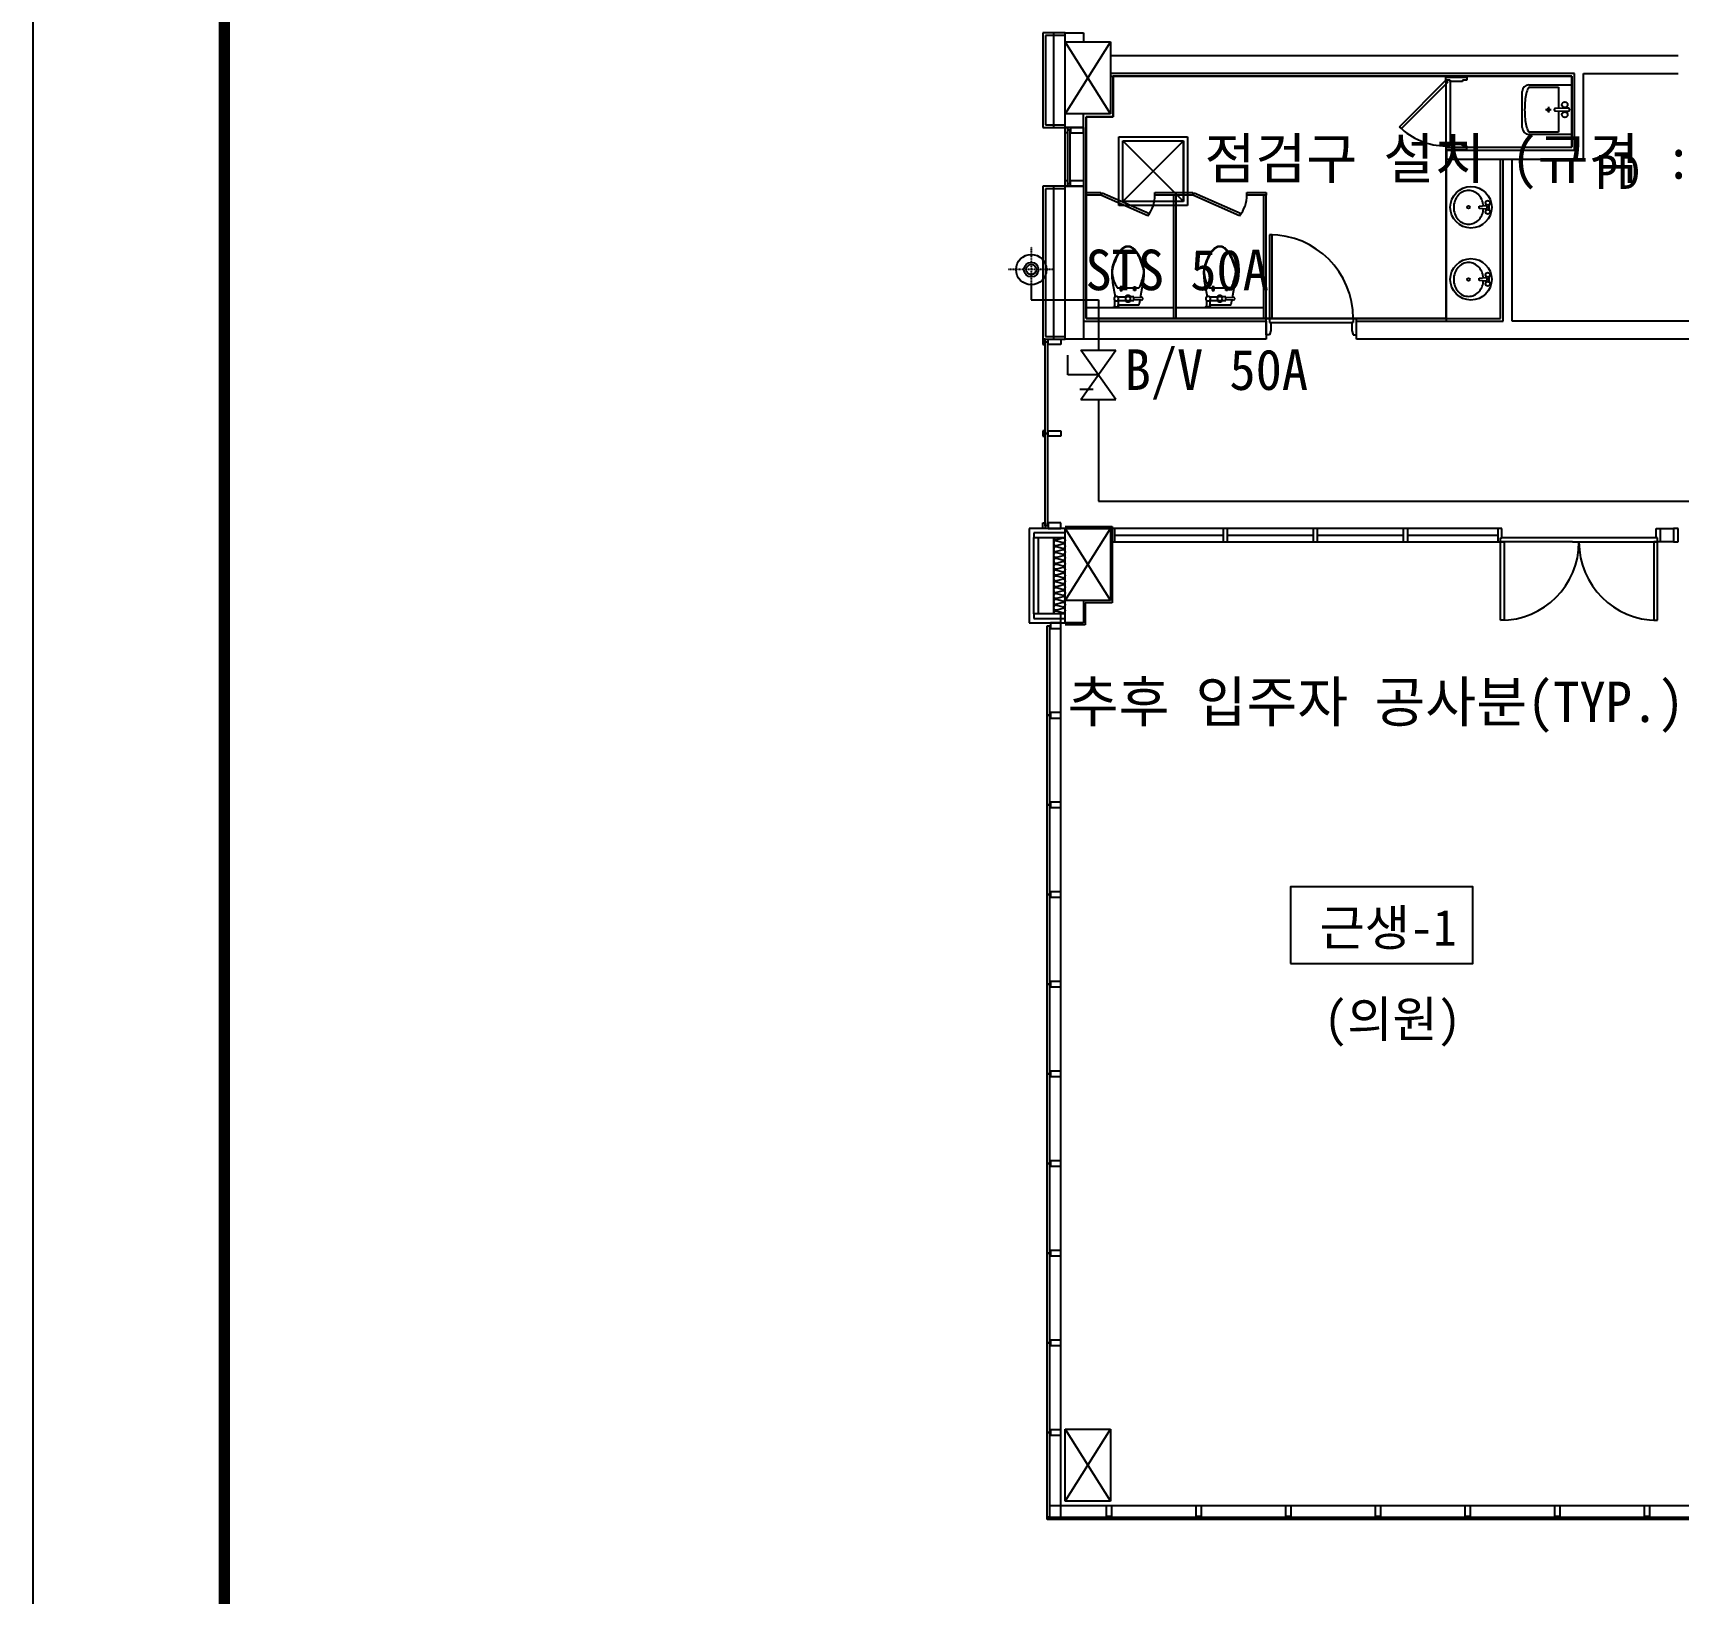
# Model space of a CAD drawing. Header units: millimetres. Extents: x 16332047 to 33387680, y -14835522 to -7015081.
# Drawn here: x 16754814 to 16842447, y -7183215 to -7100085 of the extents above; entities that cross this region are included whole.
import ezdxf
from ezdxf.enums import TextEntityAlignment as Align

# ---------------------------------------------------------------- set-up
doc = ezdxf.new("R2010")
doc.units = ezdxf.units.MM
doc.header["$LTSCALE"] = 300
doc.header["$MEASUREMENT"] = 0
doc.linetypes.add('CEN', pattern=[43.2, 40, -1.2, 0.8, -1.2])
doc.linetypes.add('CONTINOUS', pattern=[0])
for name, color, linetype in [('2', 2, 'CONTINUOUS'), ('AA-BORD-FORM', 7, 'CONTINUOUS'), ('CEN', 1, 'CEN'), ('etc', 15, 'CONTINOUS'), ('gas', 3, 'CONTINUOUS'), ('LINE', 2, 'CONTINUOUS'), ('R', 15, 'CONTINUOUS'), ('Rise', 15, 'CONTINUOUS'), ('S', 1, 'CONTINUOUS'), ('SI', 2, 'CONTINUOUS'), ('TEXT', 3, 'CONTINUOUS')]:
    doc.layers.add(name, color=color, linetype=linetype)
doc.layers.add('AA-XXXX-DEFP', color=144, linetype='CONTINUOUS', plot=False)
doc.layers.add('arch', color=255, linetype='CONTINUOUS', lineweight=25)
doc.styles.add('돋움체', font='')
doc.styles.get('돋움체').set_extended_font_data('DotumChe')

# ---------------------------------------------------------------- blocks, each defined once
blk = doc.blocks.new('a-3')
at = {"layer": 'CEN'}
for p, q in [((0, -1.81), (0, 1.81)), ((-1.81, 0), (1.81, 0))]:
    blk.add_line(p, q, dxfattribs=at).dxf.unprotected_set("ltscale", 0)
at = {"layer": 'LINE', "linetype": 'Continuous', "ltscale": 100}
blk.add_circle((0, 0), 1.2, dxfattribs=at)

msp = doc.modelspace()

# ---------------------------------------------------------------- linework, layer by layer
at = {"layer": '2', "color": 7}
for p, q in [((16809943, -7118304), (16809943, -7117254)), ((16810641, -7119614), (16812497, -7116993)), ((16812497, -7119614), (16810641, -7116993)), ((16810641, -7116993), (16812497, -7116993)), ((16810641, -7119614), (16812497, -7116993)), ((16812497, -7119614), (16810641, -7116993)), ((16810641, -7116993), (16812497, -7116993)), ((16811569, -7118304), (16809943, -7118304)), ((16811569, -7118304), (16809943, -7118304)), ((16810641, -7119614), (16812497, -7119614)), ((16810641, -7119614), (16812497, -7119614))]:
    msp.add_line(p, q, dxfattribs=at)
at = {"layer": 'AA-BORD-FORM', "const_width": 500, "elevation": 0}
msp.add_lwpolyline([(16765064, -7025331), (17164564, -7025331), (17164564, -7301831), (16765064, -7301831)], close=True, dxfattribs=at)
at = {"layer": 'AA-XXXX-DEFP'}
msp.add_line((16754814, -7015081, 0), (16754814, -7312081, 0), dxfattribs=at)
at = {"layer": 'AA-XXXX-DEFP', "elevation": 0}
for points in [[(16764764, -7025031), (17164864, -7025031), (17164864, -7302131), (16764764, -7302131)], [(16765064, -7025331), (17164564, -7025331), (17164564, -7301831), (16765064, -7301831)]]:
    msp.add_lwpolyline(points, close=True, dxfattribs=at)
at = {"layer": 'arch', "color": 7}
for p, q in [((16809807, -7100085), (16808607, -7100085)), ((16808607, -7100085), (16808607, -7105125)), ((16809807, -7100229), (16808751, -7100229)), ((16808751, -7100229), (16808751, -7104981)), ((16809183, -7100085), (16809181, -7105125)), ((16809807, -7100566), (16809807, -7100085)), ((16809807, -7100085), (16810767, -7100085)), ((16812207, -7104406), (16809807, -7100566)), ((16812207, -7100566), (16809807, -7104406)), ((16809807, -7100566), (16812207, -7100566)), ((16809807, -7104406), (16809807, -7100566)), ((16810767, -7100085), (16810767, -7100566)), ((16812207, -7100566), (16812207, -7104406)), ((16812207, -7101285), (16842447, -7101285)), ((16836927, -7102245), (16812207, -7102245)), ((16812207, -7102389), (16836783, -7102389)), ((16836783, -7102389), (16812351, -7102389)), ((16812351, -7102389), (16812351, -7104549)), ((16812351, -7104549), (16812351, -7102389)), ((16827604, -7105083), (16830082, -7102605)), ((16830082, -7102605), (16830082, -7102437)), ((16830082, -7102437), (16831186, -7102437)), ((16830082, -7102605), (16830082, -7106109)), ((16830082, -7102605), (16830082, -7102605)), ((16830082, -7102605), (16830082, -7102605)), ((16830298, -7102605), (16830082, -7102605)), ((16830082, -7102605), (16830184, -7102707)), ((16830130, -7102389), (16831138, -7102389)), ((16830298, -7102605), (16830298, -7106109)), ((16830298, -7102677), (16830298, -7102605)), ((16830970, -7102677), (16830298, -7102677)), ((16831186, -7102605), (16830970, -7102605)), ((16830970, -7102605), (16830970, -7102677)), ((16831186, -7102437), (16831186, -7102605)), ((16836783, -7106181), (16836783, -7102389)), ((16836783, -7102389), (16836783, -7106181)), ((16836927, -7106325), (16836927, -7102245)), ((16837407, -7106805), (16837407, -7102245)), ((16837407, -7102245), (16842448, -7102245)), ((16830184, -7102707), (16827706, -7105184)), ((16834143, -7105134), (16834143, -7103214)), ((16834503, -7102854), (16836783, -7102854)), ((16834549, -7102978), (16836074, -7102978)), ((16836074, -7102978), (16836074, -7104108)), ((16836783, -7102854), (16836783, -7105494)), ((16809807, -7105125), (16809807, -7104405)), ((16812207, -7104406), (16809807, -7104406)), ((16810767, -7105125), (16810767, -7104406)), ((16835387, -7104175), (16835685, -7104175)), ((16835537, -7104029), (16835537, -7104326)), ((16836581, -7104091), (16835899, -7104118)), ((16835899, -7104238), (16836581, -7104264)), ((16836074, -7104248), (16836074, -7105378)), ((16808607, -7105125), (16809807, -7105125)), ((16808751, -7104981), (16809807, -7104981)), ((16809807, -7105125), (16809927, -7105125)), ((16809807, -7105413), (16809807, -7105125)), ((16810767, -7105125), (16809807, -7105125)), ((16809807, -7108245), (16809807, -7105125)), ((16809807, -7105125), (16810767, -7105125)), ((16809927, -7105125), (16809927, -7105413)), ((16810062, -7105269), (16809927, -7105269)), ((16809927, -7105269), (16809927, -7108101)), ((16810062, -7108101), (16810062, -7105269)), ((16810767, -7105125), (16810091, -7105125)), ((16810091, -7105125), (16810091, -7105413)), ((16810767, -7105125), (16810767, -7108245)), ((16810767, -7105413), (16810767, -7105125)), ((16812351, -7104549), (16810911, -7104549)), ((16810911, -7104549), (16810911, -7115301)), ((16810911, -7115301), (16810911, -7104549)), ((16810911, -7104549), (16812351, -7104549)), ((16827706, -7105184), (16827604, -7105083)), ((16809927, -7105413), (16809807, -7105413)), ((16810091, -7105413), (16810767, -7105413)), ((16830082, -7106109), (16830082, -7106109)), ((16830082, -7106109), (16830082, -7106277)), ((16830298, -7106109), (16830082, -7106109)), ((16836783, -7106181), (16830082, -7106193)), ((16830970, -7106037), (16830298, -7106037)), ((16830298, -7106037), (16830298, -7106109)), ((16830970, -7106109), (16830970, -7106037)), ((16831186, -7106109), (16830970, -7106109)), ((16831186, -7106277), (16831186, -7106109)), ((16831186, -7106193), (16836783, -7106181)), ((16836783, -7105494), (16834503, -7105494)), ((16836074, -7105378), (16834549, -7105378)), ((16830082, -7106193), (16830082, -7115301)), ((16830082, -7106277), (16831186, -7106277)), ((16830111, -7106325), (16836927, -7106325)), ((16830111, -7106325), (16830111, -7106805)), ((16830111, -7106805), (16837407, -7106805)), ((16830111, -7106805), (16832991, -7106805)), ((16830111, -7115445), (16830111, -7106805)), ((16830130, -7106325), (16831138, -7106325)), ((16831186, -7106193), (16831186, -7106193)), ((16832991, -7115301), (16832991, -7106805)), ((16833135, -7115445), (16833135, -7106805)), ((16833615, -7115445), (16833615, -7106805)), ((16809807, -7108245), (16808607, -7108245)), ((16808607, -7108245), (16808607, -7116405)), ((16809807, -7108389), (16808751, -7108389)), ((16808751, -7108389), (16808751, -7116261)), ((16809185, -7108245), (16809181, -7116405)), ((16809807, -7107957), (16809927, -7107957)), ((16809807, -7108245), (16809807, -7107957)), ((16810767, -7108245), (16809807, -7108245)), ((16809927, -7108245), (16809807, -7108245)), ((16810767, -7108245), (16809807, -7108245)), ((16810767, -7108245), (16809807, -7108245)), ((16809807, -7116405), (16809807, -7108245)), ((16809807, -7108245), (16810767, -7108245)), ((16809807, -7116405), (16809807, -7108245)), ((16809927, -7107957), (16809927, -7108245)), ((16809927, -7108101), (16810062, -7108101)), ((16810091, -7108245), (16810091, -7107957)), ((16810091, -7107957), (16810767, -7107957)), ((16810767, -7108245), (16810091, -7108245)), ((16810767, -7107957), (16810767, -7108245)), ((16810767, -7108245), (16810767, -7116405)), ((16810767, -7108245), (16810767, -7116405)), ((16810911, -7108725), (16810911, -7108581)), ((16810911, -7108581), (16811703, -7108581)), ((16811703, -7108725), (16810911, -7108725)), ((16811703, -7108581), (16811703, -7108725)), ((16811703, -7108725), (16811775, -7108600)), ((16814197, -7109829), (16811703, -7108725)), ((16811775, -7108600), (16814284, -7109710)), ((16814583, -7108725), (16814583, -7108581)), ((16814583, -7108581), (16816599, -7108581)), ((16816599, -7108725), (16814583, -7108725)), ((16815711, -7108725), (16815567, -7108725)), ((16815567, -7108725), (16815567, -7115301)), ((16815711, -7115301), (16815711, -7108725)), ((16816599, -7108581), (16816599, -7108725)), ((16816599, -7108725), (16816671, -7108600)), ((16819093, -7109829), (16816599, -7108725)), ((16816671, -7108600), (16819180, -7109710)), ((16819479, -7108725), (16819479, -7108581)), ((16819479, -7108581), (16820511, -7108581)), ((16819479, -7108725), (16819479, -7108581)), ((16819479, -7108581), (16820511, -7108581)), ((16820511, -7108725), (16819479, -7108725)), ((16820511, -7108725), (16819479, -7108725)), ((16820511, -7108725), (16820367, -7108725)), ((16820367, -7108725), (16820367, -7115301)), ((16820511, -7108725), (16820367, -7108725)), ((16820367, -7108725), (16820367, -7115301)), ((16820511, -7108581), (16820511, -7108725)), ((16820511, -7108581), (16820511, -7108725)), ((16820511, -7115301), (16820511, -7108725)), ((16820511, -7115301), (16820511, -7108725)), ((16820511, -7115445), (16820511, -7109575)), ((16831852, -7109310), (16832219, -7109276)), ((16831852, -7109445), (16831852, -7109310)), ((16832219, -7109479), (16831852, -7109445)), ((16832241, -7109252), (16832241, -7109237)), ((16832241, -7109518), (16832241, -7109503)), ((16832376, -7109518), (16832376, -7109237)), ((16814284, -7109710), (16814197, -7109829)), ((16819180, -7109710), (16819093, -7109829)), ((16820823, -7110837), (16820679, -7110837)), ((16820679, -7110837), (16820679, -7115301)), ((16820823, -7115301), (16820823, -7110837)), ((16831852, -7113150), (16832219, -7113116)), ((16831852, -7113285), (16831852, -7113150)), ((16832241, -7113092), (16832241, -7113077)), ((16832376, -7113358), (16832376, -7113077)), ((16812327, -7113381), (16812461, -7114140)), ((16812327, -7113381), (16812461, -7114140)), ((16812591, -7113669), (16813695, -7113669)), ((16812735, -7113621), (16812735, -7113813)), ((16812831, -7113621), (16812735, -7113621)), ((16812735, -7113813), (16812831, -7113813)), ((16812831, -7113813), (16812831, -7113621)), ((16813455, -7113621), (16813551, -7113621)), ((16813455, -7113813), (16813455, -7113621)), ((16813551, -7113813), (16813455, -7113813)), ((16813551, -7113621), (16813551, -7113813)), ((16813819, -7114176), (16813959, -7113381)), ((16813819, -7114176), (16813959, -7113381)), ((16817223, -7113381), (16817357, -7114140)), ((16817223, -7113381), (16817357, -7114140)), ((16817487, -7113669), (16818591, -7113669)), ((16817631, -7113621), (16817631, -7113813)), ((16817727, -7113621), (16817631, -7113621)), ((16817631, -7113813), (16817727, -7113813)), ((16817727, -7113813), (16817727, -7113621)), ((16818351, -7113621), (16818447, -7113621)), ((16818351, -7113813), (16818351, -7113621)), ((16818447, -7113813), (16818351, -7113813)), ((16818447, -7113621), (16818447, -7113813)), ((16818715, -7114176), (16818855, -7113381)), ((16818715, -7114176), (16818855, -7113381)), ((16832219, -7113319), (16831852, -7113285)), ((16832241, -7113358), (16832241, -7113343)), ((16810911, -7114725), (16815567, -7114725)), ((16810911, -7115301), (16810911, -7114725)), ((16812375, -7114677), (16812351, -7114725)), ((16812375, -7114677), (16812351, -7114725)), ((16812351, -7114725), (16812687, -7114725)), ((16812351, -7114725), (16812687, -7114725)), ((16812423, -7114677), (16812375, -7114677)), ((16812423, -7114677), (16812375, -7114677)), ((16812423, -7114317), (16812423, -7114677)), ((16812423, -7114317), (16812423, -7114677)), ((16812423, -7114677), (16812615, -7114677)), ((16812591, -7114149), (16813071, -7114149)), ((16812591, -7114341), (16813071, -7114341)), ((16812615, -7114317), (16812615, -7114574)), ((16812615, -7114677), (16812615, -7114574)), ((16812615, -7114574), (16812637, -7114576)), ((16812615, -7114677), (16812615, -7114574)), ((16812615, -7114574), (16812637, -7114576)), ((16812663, -7114677), (16812615, -7114677)), ((16812663, -7114677), (16812615, -7114677)), ((16812637, -7114576), (16812671, -7114578)), ((16812637, -7114576), (16812671, -7114578)), ((16812687, -7114725), (16812663, -7114677)), ((16812687, -7114725), (16812663, -7114677)), ((16812671, -7114578), (16812727, -7114580)), ((16812671, -7114578), (16812727, -7114580)), ((16812727, -7114580), (16813143, -7114580)), ((16812727, -7114580), (16813143, -7114580)), ((16813143, -7114580), (16813560, -7114580)), ((16813143, -7114580), (16813560, -7114580)), ((16813455, -7114149), (16813215, -7114149)), ((16813215, -7114341), (16813455, -7114341)), ((16813455, -7114341), (16813455, -7114149)), ((16813819, -7114176), (16813455, -7114197)), ((16813455, -7114293), (16813794, -7114313)), ((16813560, -7114580), (16813615, -7114578)), ((16813560, -7114580), (16813615, -7114578)), ((16813615, -7114578), (16813650, -7114576)), ((16813615, -7114578), (16813650, -7114576)), ((16813650, -7114576), (16813684, -7114574)), ((16813650, -7114576), (16813684, -7114574)), ((16813684, -7114574), (16813715, -7114571)), ((16813684, -7114574), (16813715, -7114571)), ((16813715, -7114571), (16813735, -7114566)), ((16813715, -7114571), (16813735, -7114566)), ((16813735, -7114566), (16813742, -7114558)), ((16813735, -7114566), (16813742, -7114558)), ((16813742, -7114558), (16813749, -7114544)), ((16813742, -7114558), (16813749, -7114544)), ((16813749, -7114544), (16813753, -7114527)), ((16813749, -7114544), (16813753, -7114527)), ((16813753, -7114527), (16813757, -7114510)), ((16813753, -7114527), (16813757, -7114510)), ((16813757, -7114510), (16813762, -7114490)), ((16813757, -7114510), (16813762, -7114490)), ((16813762, -7114490), (16813768, -7114458)), ((16813762, -7114490), (16813768, -7114458)), ((16813768, -7114458), (16813771, -7114438)), ((16813768, -7114458), (16813771, -7114438)), ((16813771, -7114438), (16813775, -7114417)), ((16813771, -7114438), (16813775, -7114417)), ((16813775, -7114417), (16813780, -7114393)), ((16813775, -7114417), (16813780, -7114393)), ((16813780, -7114393), (16813785, -7114365)), ((16813780, -7114393), (16813785, -7114365)), ((16813785, -7114365), (16813790, -7114337)), ((16813785, -7114365), (16813790, -7114337)), ((16813790, -7114337), (16813794, -7114313)), ((16813790, -7114337), (16813794, -7114313)), ((16813794, -7114313), (16813819, -7114314)), ((16813794, -7114313), (16813819, -7114314)), ((16813833, -7114175), (16813819, -7114176)), ((16813833, -7114175), (16813819, -7114176)), ((16813819, -7114314), (16813833, -7114315)), ((16813819, -7114314), (16813833, -7114315)), ((16813851, -7114174), (16813833, -7114175)), ((16813851, -7114174), (16813833, -7114175)), ((16813833, -7114315), (16813851, -7114316)), ((16813833, -7114315), (16813851, -7114316)), ((16813871, -7114173), (16813851, -7114174)), ((16813871, -7114173), (16813851, -7114174)), ((16813851, -7114316), (16813871, -7114317)), ((16813851, -7114316), (16813871, -7114317)), ((16813892, -7114177), (16813871, -7114173)), ((16813892, -7114177), (16813871, -7114173)), ((16813871, -7114317), (16813892, -7114313)), ((16813871, -7114317), (16813892, -7114313)), ((16813911, -7114188), (16813892, -7114177)), ((16813911, -7114188), (16813892, -7114177)), ((16813892, -7114313), (16813911, -7114302)), ((16813892, -7114313), (16813911, -7114302)), ((16813925, -7114202), (16813911, -7114188)), ((16813925, -7114202), (16813911, -7114188)), ((16813911, -7114302), (16813925, -7114288)), ((16813911, -7114302), (16813925, -7114288)), ((16813934, -7114217), (16813925, -7114202)), ((16813934, -7114217), (16813925, -7114202)), ((16813925, -7114288), (16813934, -7114273)), ((16813925, -7114288), (16813934, -7114273)), ((16813938, -7114230), (16813934, -7114217)), ((16813938, -7114230), (16813934, -7114217)), ((16813934, -7114273), (16813938, -7114260)), ((16813934, -7114273), (16813938, -7114260)), ((16813939, -7114240), (16813938, -7114230)), ((16813939, -7114240), (16813938, -7114230)), ((16813938, -7114260), (16813939, -7114250)), ((16813938, -7114260), (16813939, -7114250)), ((16813939, -7114245), (16813939, -7114240)), ((16813939, -7114245), (16813939, -7114240)), ((16813939, -7114250), (16813939, -7114245)), ((16813939, -7114250), (16813939, -7114245)), ((16815567, -7114725), (16815567, -7115301)), ((16815711, -7114725), (16820367, -7114725)), ((16815711, -7115301), (16815711, -7114725)), ((16817271, -7114677), (16817247, -7114725)), ((16817271, -7114677), (16817247, -7114725)), ((16817247, -7114725), (16817583, -7114725)), ((16817247, -7114725), (16817583, -7114725)), ((16817319, -7114677), (16817271, -7114677)), ((16817319, -7114677), (16817271, -7114677)), ((16817319, -7114317), (16817319, -7114677)), ((16817319, -7114317), (16817319, -7114677)), ((16817319, -7114677), (16817511, -7114677)), ((16817487, -7114149), (16817967, -7114149)), ((16817487, -7114341), (16817967, -7114341)), ((16817511, -7114317), (16817511, -7114575)), ((16817511, -7114677), (16817511, -7114575)), ((16817511, -7114575), (16817533, -7114576)), ((16817511, -7114677), (16817511, -7114575)), ((16817511, -7114575), (16817533, -7114576)), ((16817559, -7114677), (16817511, -7114677)), ((16817559, -7114677), (16817511, -7114677)), ((16817533, -7114576), (16817567, -7114578)), ((16817533, -7114576), (16817567, -7114578)), ((16817583, -7114725), (16817559, -7114677)), ((16817583, -7114725), (16817559, -7114677)), ((16817567, -7114578), (16817623, -7114580)), ((16817567, -7114578), (16817623, -7114580)), ((16817623, -7114580), (16818039, -7114580)), ((16817623, -7114580), (16818039, -7114580)), ((16818039, -7114580), (16818456, -7114580)), ((16818039, -7114580), (16818456, -7114580)), ((16818351, -7114149), (16818111, -7114149)), ((16818111, -7114341), (16818351, -7114341)), ((16818351, -7114341), (16818351, -7114149)), ((16818715, -7114176), (16818351, -7114197)), ((16818351, -7114293), (16818690, -7114313)), ((16818456, -7114580), (16818511, -7114578)), ((16818456, -7114580), (16818511, -7114578)), ((16818511, -7114578), (16818546, -7114576)), ((16818511, -7114578), (16818546, -7114576)), ((16818546, -7114576), (16818580, -7114574)), ((16818546, -7114576), (16818580, -7114574)), ((16818580, -7114574), (16818611, -7114571)), ((16818580, -7114574), (16818611, -7114571)), ((16818611, -7114571), (16818631, -7114566)), ((16818611, -7114571), (16818631, -7114566)), ((16818631, -7114566), (16818638, -7114558)), ((16818631, -7114566), (16818638, -7114558)), ((16818638, -7114558), (16818645, -7114544)), ((16818638, -7114558), (16818645, -7114544)), ((16818645, -7114544), (16818649, -7114527)), ((16818645, -7114544), (16818649, -7114527)), ((16818649, -7114527), (16818653, -7114510)), ((16818649, -7114527), (16818653, -7114510)), ((16818653, -7114510), (16818658, -7114490)), ((16818653, -7114510), (16818658, -7114490)), ((16818658, -7114490), (16818664, -7114458)), ((16818658, -7114490), (16818664, -7114458)), ((16818664, -7114458), (16818667, -7114438)), ((16818664, -7114458), (16818667, -7114438)), ((16818667, -7114438), (16818671, -7114417)), ((16818667, -7114438), (16818671, -7114417)), ((16818671, -7114417), (16818676, -7114393)), ((16818671, -7114417), (16818676, -7114393)), ((16818676, -7114393), (16818681, -7114365)), ((16818676, -7114393), (16818681, -7114365)), ((16818681, -7114365), (16818686, -7114337)), ((16818681, -7114365), (16818686, -7114337)), ((16818686, -7114337), (16818690, -7114313)), ((16818686, -7114337), (16818690, -7114313)), ((16818690, -7114313), (16818715, -7114314)), ((16818690, -7114313), (16818715, -7114314)), ((16818729, -7114175), (16818715, -7114176)), ((16818729, -7114175), (16818715, -7114176)), ((16818715, -7114314), (16818729, -7114315)), ((16818715, -7114314), (16818729, -7114315)), ((16818747, -7114174), (16818729, -7114175)), ((16818747, -7114174), (16818729, -7114175)), ((16818729, -7114315), (16818747, -7114316)), ((16818729, -7114315), (16818747, -7114316)), ((16818767, -7114173), (16818747, -7114174)), ((16818767, -7114173), (16818747, -7114174)), ((16818747, -7114316), (16818767, -7114317)), ((16818747, -7114316), (16818767, -7114317)), ((16818788, -7114177), (16818767, -7114173)), ((16818788, -7114177), (16818767, -7114173)), ((16818767, -7114317), (16818788, -7114313)), ((16818767, -7114317), (16818788, -7114313)), ((16818807, -7114188), (16818788, -7114177)), ((16818807, -7114188), (16818788, -7114177)), ((16818788, -7114313), (16818807, -7114302)), ((16818788, -7114313), (16818807, -7114302)), ((16818821, -7114202), (16818807, -7114188)), ((16818821, -7114202), (16818807, -7114188)), ((16818807, -7114302), (16818821, -7114288)), ((16818807, -7114302), (16818821, -7114288)), ((16818830, -7114217), (16818821, -7114202)), ((16818830, -7114217), (16818821, -7114202)), ((16818821, -7114288), (16818830, -7114273)), ((16818821, -7114288), (16818830, -7114273)), ((16818834, -7114230), (16818830, -7114217)), ((16818834, -7114230), (16818830, -7114217)), ((16818830, -7114273), (16818834, -7114260)), ((16818830, -7114273), (16818834, -7114260)), ((16818835, -7114240), (16818834, -7114230)), ((16818835, -7114240), (16818834, -7114230)), ((16818834, -7114260), (16818835, -7114250)), ((16818834, -7114260), (16818835, -7114250)), ((16818835, -7114245), (16818835, -7114240)), ((16818835, -7114245), (16818835, -7114240)), ((16818835, -7114250), (16818835, -7114245)), ((16818835, -7114250), (16818835, -7114245)), ((16820367, -7114725), (16820367, -7115301)), ((16810767, -7115445), (16820511, -7115445)), ((16810911, -7115301), (16820511, -7115301)), ((16830082, -7115301), (16810911, -7115301)), ((16815567, -7115301), (16810911, -7115301)), ((16815567, -7115301), (16815711, -7115301)), ((16820367, -7115301), (16815711, -7115301)), ((16820367, -7115301), (16820511, -7115301)), ((16820367, -7115301), (16820511, -7115301)), ((16820511, -7115301), (16825311, -7115301)), ((16820511, -7116165), (16820511, -7115301)), ((16820511, -7115301), (16820679, -7115301)), ((16820511, -7115445), (16820511, -7116405)), ((16820679, -7115301), (16825143, -7115301)), ((16820679, -7115301), (16820823, -7115301)), ((16820679, -7115301), (16820679, -7115517)), ((16820679, -7115517), (16825143, -7115517)), ((16820679, -7115517), (16820751, -7115517)), ((16820751, -7115517), (16820751, -7115949)), ((16825143, -7115517), (16825071, -7115517)), ((16825071, -7115517), (16825071, -7115949)), ((16825311, -7115301), (16825143, -7115301)), ((16825143, -7115301), (16825143, -7115517)), ((16825311, -7115301), (16832991, -7115301)), ((16825311, -7116165), (16825311, -7115301)), ((16825311, -7116405), (16825311, -7115445)), ((16825311, -7115445), (16833135, -7115445)), ((16830111, -7115445), (16832991, -7115445)), ((16843887, -7115444), (16833615, -7115445)), ((16808607, -7116405), (16809807, -7116405)), ((16808727, -7116405), (16808607, -7116405)), ((16808607, -7116405), (16808607, -7116693)), ((16808607, -7116693), (16808727, -7116693)), ((16808727, -7116693), (16808727, -7116405)), ((16808727, -7121435), (16808727, -7116549)), ((16808727, -7116549), (16808862, -7116549)), ((16808751, -7116261), (16809807, -7116261)), ((16808862, -7116549), (16808862, -7121435)), ((16808891, -7116693), (16808891, -7116405)), ((16808891, -7116405), (16809567, -7116405)), ((16809567, -7116693), (16808891, -7116693)), ((16809567, -7116405), (16809567, -7116693)), ((16810767, -7116405), (16809807, -7116405)), ((16810767, -7116405), (16809807, -7116405)), ((16810767, -7116405), (16810767, -7116405)), ((16820511, -7116405), (16810767, -7116405)), ((16820679, -7116165), (16820511, -7116165)), ((16820751, -7115949), (16820679, -7116165)), ((16820679, -7116165), (16820679, -7116165)), ((16825071, -7115949), (16825143, -7116165)), ((16825143, -7116165), (16825143, -7116165)), ((16825143, -7116165), (16825311, -7116165)), ((16844847, -7116405), (16825311, -7116405)), ((16808727, -7121291), (16808607, -7121291)), ((16808607, -7121291), (16808607, -7121579)), ((16808607, -7121579), (16808727, -7121579)), ((16808727, -7121579), (16808727, -7121291)), ((16808862, -7121435), (16808727, -7121435)), ((16808727, -7126342), (16808727, -7121435)), ((16808727, -7121435), (16808862, -7121435)), ((16808862, -7121435), (16808862, -7126342)), ((16808891, -7121579), (16808891, -7121291)), ((16808891, -7121291), (16809567, -7121291)), ((16809567, -7121579), (16808891, -7121579)), ((16809567, -7121291), (16809567, -7121579)), ((16808608, -7126486), (16808608, -7126198)), ((16808608, -7126198), (16808728, -7126198)), ((16808728, -7126198), (16808728, -7126486)), ((16809568, -7126198), (16808891, -7126198)), ((16808891, -7126198), (16808891, -7126486)), ((16809568, -7126486), (16809568, -7126198)), ((16809807, -7126485), (16807887, -7126485)), ((16807887, -7126485), (16807887, -7131525)), ((16809807, -7126725), (16808127, -7126725)), ((16808127, -7126725), (16808127, -7126965)), ((16808127, -7126965), (16808367, -7126965)), ((16808127, -7131045), (16808127, -7126965)), ((16808127, -7126965), (16809807, -7126965)), ((16808367, -7126965), (16808367, -7131045)), ((16808728, -7126486), (16808608, -7126486)), ((16808862, -7126342), (16808727, -7126342)), ((16808891, -7126486), (16809568, -7126486)), ((16809183, -7126965), (16809183, -7131045)), ((16809353, -7127082), (16809638, -7127005)), ((16809638, -7127238), (16809353, -7127161)), ((16809807, -7126389), (16812303, -7126389)), ((16809807, -7126485), (16812207, -7130325)), ((16809807, -7130325), (16812207, -7126485)), ((16809807, -7130325), (16809807, -7126485)), ((16809807, -7126485), (16812207, -7126485)), ((16809807, -7130805), (16809807, -7126485)), ((16809807, -7126965), (16809807, -7126725)), ((16812207, -7126485), (16812207, -7127205)), ((16812447, -7126485), (16812207, -7126485)), ((16812207, -7126485), (16812207, -7130325)), ((16812207, -7127205), (16812447, -7127205)), ((16812303, -7126389), (16812303, -7130445)), ((16812447, -7127205), (16812447, -7126485)), ((16832847, -7126485), (16812447, -7126485)), ((16812447, -7126846), (16818207, -7126846)), ((16812447, -7127205), (16812447, -7127205)), ((16812447, -7127205), (16832847, -7127205)), ((16818207, -7126486), (16818207, -7127206)), ((16818447, -7126486), (16818207, -7126486)), ((16818207, -7127206), (16818447, -7127206)), ((16818447, -7127206), (16818447, -7126486)), ((16818447, -7126846), (16823007, -7126846)), ((16823007, -7126486), (16823007, -7127206)), ((16823247, -7126486), (16823007, -7126486)), ((16823007, -7127206), (16823247, -7127206)), ((16823247, -7127206), (16823247, -7126486)), ((16823247, -7126846), (16827807, -7126846)), ((16827807, -7126486), (16827807, -7127206)), ((16828047, -7126486), (16827807, -7126486)), ((16827807, -7127206), (16828047, -7127206)), ((16828047, -7127206), (16828047, -7126486)), ((16828047, -7126846), (16832847, -7126846)), ((16833063, -7126486), (16832847, -7126486)), ((16832847, -7126486), (16832847, -7127110)), ((16832847, -7127110), (16832847, -7127206)), ((16832847, -7127206), (16832991, -7127206)), ((16832991, -7127206), (16832991, -7126990)), ((16832991, -7126990), (16833063, -7126990)), ((16836831, -7127206), (16832991, -7127206)), ((16832991, -7127206), (16833174, -7127206)), ((16832991, -7131382), (16832991, -7127206)), ((16833063, -7126942), (16833063, -7126486)), ((16833063, -7126990), (16833063, -7126942)), ((16833063, -7126942), (16833063, -7126942)), ((16841271, -7126990), (16833063, -7126990)), ((16833174, -7127206), (16833174, -7131382)), ((16836831, -7127206), (16841343, -7127206)), ((16841343, -7127206), (16841161, -7127206)), ((16841161, -7127206), (16841161, -7131382)), ((16841271, -7126942), (16841271, -7126486)), ((16841271, -7126486), (16841487, -7126486)), ((16841271, -7126990), (16841271, -7126942)), ((16841271, -7126942), (16841271, -7126942)), ((16841343, -7126990), (16841271, -7126990)), ((16841343, -7127206), (16841343, -7126990)), ((16841343, -7131382), (16841343, -7127206)), ((16841487, -7127206), (16841343, -7127206)), ((16841487, -7126486), (16842207, -7126486)), ((16841487, -7126486), (16841487, -7127110)), ((16841487, -7127110), (16841487, -7127206)), ((16842207, -7127206), (16841487, -7127206)), ((16842207, -7126486), (16842207, -7127206)), ((16842447, -7126486), (16842207, -7126486)), ((16842207, -7127206), (16842447, -7127206)), ((16842447, -7127206), (16842447, -7126486)), ((16809353, -7127394), (16809638, -7127317)), ((16809638, -7127550), (16809353, -7127473)), ((16809353, -7127706), (16809638, -7127629)), ((16809638, -7127862), (16809353, -7127785)), ((16809353, -7128018), (16809638, -7127941)), ((16809638, -7128174), (16809353, -7128097)), ((16809353, -7128330), (16809638, -7128253)), ((16809638, -7128486), (16809353, -7128409)), ((16809353, -7128642), (16809638, -7128565)), ((16809638, -7128798), (16809353, -7128721)), ((16809353, -7128954), (16809638, -7128877)), ((16809638, -7129110), (16809353, -7129033)), ((16809353, -7129266), (16809638, -7129189)), ((16809638, -7129422), (16809353, -7129345)), ((16809353, -7129578), (16809638, -7129501)), ((16809638, -7129734), (16809353, -7129657)), ((16809353, -7129890), (16809638, -7129813)), ((16809638, -7130046), (16809353, -7129969)), ((16809353, -7130202), (16809638, -7130125)), ((16809638, -7130358), (16809353, -7130281)), ((16809353, -7130514), (16809638, -7130437)), ((16809638, -7130670), (16809353, -7130593)), ((16812207, -7130325), (16809807, -7130325)), ((16809807, -7131525), (16809807, -7130325)), ((16810767, -7130325), (16810767, -7131525)), ((16812303, -7130445), (16810863, -7130445)), ((16810863, -7130445), (16810863, -7131621)), ((16807887, -7131525), (16809807, -7131525)), ((16808367, -7131045), (16808127, -7131045)), ((16809807, -7131045), (16808127, -7131045)), ((16808127, -7131045), (16808127, -7131285)), ((16808127, -7131285), (16809807, -7131285)), ((16809567, -7131525), (16809010, -7131525)), ((16809010, -7131525), (16809010, -7131813)), ((16809353, -7130826), (16809638, -7130749)), ((16809638, -7130982), (16809353, -7130905)), ((16809567, -7178566), (16809567, -7131046)), ((16809567, -7131813), (16809567, -7131525)), ((16809807, -7131285), (16809807, -7131045)), ((16809807, -7131045), (16809807, -7131045)), ((16810767, -7131525), (16809807, -7131525)), ((16833174, -7131382), (16832991, -7131382)), ((16841161, -7131382), (16841343, -7131382)), ((16808847, -7136445), (16808847, -7131669)), ((16808847, -7131669), (16808962, -7131669)), ((16808962, -7131669), (16808962, -7136445)), ((16809010, -7131813), (16809567, -7131813)), ((16810863, -7131621), (16809807, -7131621)), ((16808847, -7141221), (16808847, -7136445)), ((16808847, -7136445), (16808962, -7136445)), ((16808962, -7136445), (16808847, -7136445)), ((16808962, -7136445), (16808962, -7141221)), ((16809567, -7136301), (16809010, -7136301)), ((16809010, -7136301), (16809010, -7136589)), ((16809010, -7136589), (16809567, -7136589)), ((16809567, -7136589), (16809567, -7136301)), ((16808847, -7145997), (16808847, -7141221)), ((16808847, -7141221), (16808962, -7141221)), ((16808962, -7141221), (16808847, -7141221)), ((16808962, -7141221), (16808962, -7145997)), ((16809567, -7141077), (16809010, -7141077)), ((16809010, -7141077), (16809010, -7141365)), ((16809567, -7141365), (16809567, -7141077)), ((16809010, -7141365), (16809567, -7141365)), ((16808847, -7150773), (16808847, -7145997)), ((16808847, -7145997), (16808962, -7145997)), ((16808962, -7145997), (16808847, -7145997)), ((16808962, -7145997), (16808962, -7150773)), ((16809567, -7145853), (16809010, -7145853)), ((16809010, -7145853), (16809010, -7146141)), ((16809010, -7146141), (16809567, -7146141)), ((16809567, -7146141), (16809567, -7145853)), ((16808847, -7155549), (16808847, -7150773)), ((16808847, -7150773), (16808962, -7150773)), ((16808962, -7150773), (16808847, -7150773)), ((16808962, -7150773), (16808962, -7155549)), ((16809567, -7150629), (16809010, -7150629)), ((16809010, -7150629), (16809010, -7150917)), ((16809567, -7150917), (16809567, -7150629)), ((16809010, -7150917), (16809567, -7150917)), ((16808847, -7160325), (16808847, -7155549)), ((16808847, -7155549), (16808962, -7155549)), ((16808962, -7155549), (16808847, -7155549)), ((16808962, -7155549), (16808962, -7160325)), ((16809567, -7155405), (16809010, -7155405)), ((16809010, -7155405), (16809010, -7155693)), ((16809010, -7155693), (16809567, -7155693)), ((16809567, -7155693), (16809567, -7155405)), ((16808847, -7165101), (16808847, -7160325)), ((16808847, -7160325), (16808962, -7160325)), ((16808962, -7160325), (16808847, -7160325)), ((16808962, -7160325), (16808962, -7165101)), ((16809567, -7160181), (16809010, -7160181)), ((16809010, -7160181), (16809010, -7160469)), ((16809010, -7160469), (16809567, -7160469)), ((16809567, -7160469), (16809567, -7160181)), ((16808847, -7169877), (16808847, -7165101)), ((16808847, -7165101), (16808962, -7165101)), ((16808962, -7165101), (16808847, -7165101)), ((16808962, -7165101), (16808962, -7169877)), ((16809567, -7164957), (16809010, -7164957)), ((16809010, -7164957), (16809010, -7165245)), ((16809010, -7165245), (16809567, -7165245)), ((16809567, -7165245), (16809567, -7164957)), ((16808962, -7169877), (16808847, -7169877)), ((16808847, -7174653), (16808847, -7169877)), ((16808847, -7169877), (16808962, -7169877)), ((16808962, -7169877), (16808962, -7174653)), ((16809567, -7169733), (16809010, -7169733)), ((16809010, -7169733), (16809010, -7170021)), ((16809010, -7170021), (16809567, -7170021)), ((16809567, -7170021), (16809567, -7169733)), ((16809567, -7174509), (16809010, -7174509)), ((16809010, -7174509), (16809010, -7174797)), ((16809567, -7174797), (16809567, -7174509)), ((16809807, -7174485), (16812207, -7178325)), ((16809807, -7178325), (16812207, -7174485)), ((16809807, -7178325), (16809807, -7174485)), ((16809807, -7174485), (16812207, -7174485)), ((16812207, -7174485), (16812207, -7178325)), ((16808847, -7179171), (16808847, -7174653)), ((16808847, -7174653), (16808962, -7174653)), ((16808962, -7174653), (16808847, -7174653)), ((16808962, -7174653), (16808962, -7179171)), ((16809010, -7174797), (16809567, -7174797)), ((16809567, -7178566), (16808962, -7178566)), ((16808962, -7178566), (16808962, -7179171)), ((16809567, -7179171), (16809567, -7178566)), ((16883607, -7178566), (16809567, -7178566)), ((16812207, -7178325), (16809807, -7178325)), ((16812279, -7178566), (16811991, -7178566)), ((16811991, -7178566), (16811991, -7179123)), ((16812279, -7179123), (16812279, -7178566)), ((16817055, -7178566), (16816767, -7178566)), ((16816767, -7178566), (16816767, -7179123)), ((16817055, -7179123), (16817055, -7178566)), ((16821831, -7178566), (16821543, -7178566)), ((16821543, -7178566), (16821543, -7179123)), ((16821831, -7179123), (16821831, -7178566)), ((16826607, -7178566), (16826319, -7178566)), ((16826319, -7178566), (16826319, -7179123)), ((16826607, -7179123), (16826607, -7178566)), ((16831383, -7178566), (16831095, -7178566)), ((16831095, -7178566), (16831095, -7179123)), ((16831383, -7179123), (16831383, -7178566)), ((16836159, -7178566), (16835871, -7178566)), ((16835871, -7178566), (16835871, -7179123)), ((16836159, -7179123), (16836159, -7178566)), ((16840935, -7178566), (16840647, -7178566)), ((16840647, -7178566), (16840647, -7179123)), ((16840935, -7179123), (16840935, -7178566)), ((16808962, -7179171), (16808847, -7179171)), ((16808847, -7179171), (16812135, -7179171)), ((16808847, -7179286), (16808847, -7179171)), ((16812135, -7179286), (16808847, -7179286)), ((16808962, -7179171), (16809567, -7179171)), ((16811991, -7179123), (16812279, -7179123)), ((16812135, -7179171), (16812135, -7179286)), ((16812135, -7179171), (16816911, -7179171)), ((16812135, -7179286), (16812135, -7179171)), ((16816911, -7179286), (16812135, -7179286)), ((16816767, -7179123), (16817055, -7179123)), ((16816911, -7179171), (16821687, -7179171)), ((16816911, -7179286), (16816911, -7179171)), ((16816911, -7179171), (16816911, -7179286)), ((16821687, -7179286), (16816911, -7179286)), ((16821543, -7179123), (16821831, -7179123)), ((16821687, -7179171), (16826463, -7179171)), ((16821687, -7179286), (16821687, -7179171)), ((16821687, -7179171), (16821687, -7179286)), ((16826463, -7179286), (16821687, -7179286)), ((16826319, -7179123), (16826607, -7179123)), ((16826463, -7179171), (16831239, -7179171)), ((16826463, -7179286), (16826463, -7179171)), ((16826463, -7179171), (16826463, -7179286)), ((16831239, -7179286), (16826463, -7179286)), ((16831095, -7179123), (16831383, -7179123)), ((16831239, -7179171), (16831239, -7179286)), ((16831239, -7179171), (16836015, -7179171)), ((16831239, -7179286), (16831239, -7179171)), ((16836015, -7179286), (16831239, -7179286)), ((16835871, -7179123), (16836159, -7179123)), ((16836015, -7179171), (16840791, -7179171)), ((16836015, -7179286), (16836015, -7179171)), ((16836015, -7179171), (16836015, -7179286)), ((16840791, -7179286), (16836015, -7179286)), ((16840647, -7179123), (16840935, -7179123)), ((16840791, -7179171), (16845567, -7179171)), ((16840791, -7179286), (16840791, -7179171)), ((16840791, -7179171), (16840791, -7179286)), ((16845567, -7179286), (16840791, -7179286))]:
    msp.add_line(p, q, dxfattribs=at)
at = {"layer": 'arch', "color": 7, "extrusion": (0, 0, -1)}
for p, q in [((16809807, -7108245), (16809807, -7105125)), ((16809807, -7105125), (16810767, -7105125)), ((16810767, -7105125), (16810767, -7108245)), ((16810767, -7108245), (16809807, -7108245))]:
    msp.add_line(p, q, dxfattribs=at)
at = {"layer": 'arch', "color": 7}
msp.add_lwpolyline([(16821799, -7149676), (16831517, -7149676), (16831517, -7145591), (16821799, -7145591)], close=True, dxfattribs=at)
for centre, radius in [((16835536, -7104178), 72), ((16836413, -7103914), 150), ((16836413, -7104441), 150), ((16831416, -7109377), 1104), ((16831284, -7109377), 72), ((16832308, -7109137), 120), ((16832308, -7109617), 120), ((16832308, -7109377), 38.4), ((16831416, -7113217), 1104), ((16831284, -7113217), 72), ((16832308, -7112977), 120), ((16832308, -7113217), 38.4), ((16832308, -7113457), 120), ((16813143, -7114245), 120), ((16818039, -7114245), 120)]:
    msp.add_circle(centre, radius, dxfattribs=at)
for centre, radius, start, end in [((16834503, -7103214), 360, 90, 180), ((16837032, -7103943), 2747, 167.08902, 174.57596), ((16835497, -7103591), 1173, 151.03917, 167.08902), ((16834549, -7103066), 88.6, 90, 151.03917), ((16839504, -7104178), 5230, 174.57596, 180), ((16839504, -7104178), 5230, 180, 185.42404), ((16835899, -7104178), 60, 90, 270), ((16836584, -7104181), 90, 0, 91.90915), ((16836584, -7104174), 90, 268.09085, 0), ((16830082, -7102605), 3504, 225, 270), ((16834503, -7105134), 360, 180, 270), ((16837032, -7104412), 2747, 185.42404, 192.91098), ((16835497, -7104764), 1173, 192.91098, 208.96083), ((16834549, -7105289), 88.6, 208.96083, 270), ((16812792, -7108718), 1791, 321.68191, 359.78916), ((16817688, -7108718), 1791, 321.68191, 359.78916), ((16831404, -7109342), 903, 138.66418, 159.98056), ((16831332, -7109279), 808, 115.21553, 138.66418), ((16831287, -7109181), 700, 90, 115.21553), ((16831287, -7109181), 700, 64.78447, 90), ((16831241, -7109279), 808, 41.33582, 64.78447), ((16831169, -7109342), 903, 20.01944, 41.33582), ((16831516, -7109383), 1022, 159.98056, 180), ((16831516, -7109383), 1022, 180, 200.01944), ((16831057, -7109383), 1022, 5.23816, 20.01944), ((16831057, -7109383), 1022, 339.98056, 355.33372), ((16832217, -7109252), 24, 275.39095, 0), ((16832217, -7109503), 24, 0, 84.60905), ((16831404, -7109423), 903, 200.01944, 221.33582), ((16831332, -7109486), 808, 221.33582, 244.78447), ((16831287, -7109584), 700, 244.78447, 270), ((16831287, -7109584), 700, 270, 295.21553), ((16831241, -7109486), 808, 295.21553, 318.66418), ((16831169, -7109423), 903, 318.66418, 339.98056), ((16820679, -7115301), 4464, 0, 90), ((16814920, -7113251), 2700, 156.03755, 160.48921), ((16814920, -7113251), 2700, 156.03755, 160.48921), ((16820957, -7115458), 9089, 158.96253, 160.31704), ((16816343, -7113883), 4257, 152.49276, 156.03755), ((16816343, -7113883), 4257, 152.49276, 156.03755), ((16815096, -7113204), 2809, 156.52584, 158.96253), ((16814101, -7112772), 1725, 151.38958, 156.52584), ((16813492, -7112399), 1043, 143.13014, 152.49276), ((16813492, -7112399), 1043, 143.13014, 152.49276), ((16813947, -7112688), 1549, 145.9688, 151.38958), ((16813707, -7112559), 1311, 134.78086, 143.13014), ((16813707, -7112559), 1311, 134.78086, 143.13014), ((16813238, -7112209), 693, 139.39874, 145.9688), ((16814394, -7113200), 2216, 135.72587, 139.39874), ((16813341, -7112191), 792, 123.6901, 134.78086), ((16813341, -7112191), 792, 123.6901, 134.78086), ((16813470, -7112299), 926, 126.86993, 135.72587), ((16813122, -7111862), 396, 107.9901, 123.6901), ((16813122, -7111862), 396, 107.9901, 123.6901), ((16813176, -7111907), 436, 113.94469, 126.86993), ((16813159, -7111978), 518, 99.46236, 107.9901), ((16813159, -7111978), 518, 99.46236, 107.9901), ((16813097, -7111730), 242, 99.46236, 113.94469), ((16813136, -7111964), 479, 89.17791, 99.46236), ((16813143, -7111882), 421, 90.00004, 99.46236), ((16813143, -7111882), 421, 90.00004, 99.46236), ((16813143, -7111882), 421, 80.53771, 90.00004), ((16813143, -7111882), 421, 80.53771, 90.00004), ((16813136, -7111991), 506, 75.96379, 89.17791), ((16813127, -7111978), 518, 72.00998, 80.53771), ((16813127, -7111978), 518, 72.00998, 80.53771), ((16813196, -7111751), 258, 57.42503, 75.96379), ((16813165, -7111862), 396, 56.30997, 72.00998), ((16813165, -7111862), 396, 56.30997, 72.00998), ((16812967, -7112109), 684, 50.19447, 57.42503), ((16812945, -7112191), 792, 45.21921, 56.30997), ((16812945, -7112191), 792, 45.21921, 56.30997), ((16812797, -7112313), 949, 44.05826, 50.19447), ((16811829, -7113250), 2296, 40.60133, 44.05826), ((16812580, -7112559), 1311, 36.86993, 45.21921), ((16812580, -7112559), 1311, 36.86993, 45.21921), ((16812948, -7112290), 822, 34.82273, 40.60133), ((16812591, -7112539), 1258, 28.6105, 34.82273), ((16812794, -7112399), 1043, 27.50731, 36.86993), ((16812794, -7112399), 1043, 27.50731, 36.86993), ((16812080, -7112817), 1839, 23.47423, 28.6105), ((16809944, -7113883), 4257, 23.96253, 27.50731), ((16809944, -7113883), 4257, 23.96253, 27.50731), ((16811191, -7113204), 2809, 21.03755, 23.47423), ((16805329, -7115458), 9089, 19.68303, 21.03755), ((16811367, -7113251), 2700, 19.51086, 23.96253), ((16811367, -7113251), 2700, 19.51086, 23.96253), ((16819816, -7113251), 2700, 156.03755, 160.48921), ((16819816, -7113251), 2700, 156.03755, 160.48921), ((16825853, -7115458), 9089, 158.96253, 160.31704), ((16821239, -7113883), 4257, 152.49276, 156.03755), ((16821239, -7113883), 4257, 152.49276, 156.03755), ((16819992, -7113204), 2809, 156.52584, 158.96253), ((16818997, -7112772), 1725, 151.38958, 156.52584), ((16818388, -7112399), 1043, 143.13014, 152.49276), ((16818388, -7112399), 1043, 143.13014, 152.49276), ((16818843, -7112688), 1549, 145.9688, 151.38958), ((16818603, -7112559), 1311, 134.78086, 143.13014), ((16818603, -7112559), 1311, 134.78086, 143.13014), ((16818134, -7112209), 693, 139.39874, 145.9688), ((16819290, -7113200), 2216, 135.72587, 139.39874), ((16818237, -7112191), 792, 123.6901, 134.78086), ((16818237, -7112191), 792, 123.6901, 134.78086), ((16818366, -7112299), 926, 126.86993, 135.72587), ((16818018, -7111862), 396, 107.9901, 123.6901), ((16818018, -7111862), 396, 107.9901, 123.6901), ((16818072, -7111907), 436, 113.94469, 126.86993), ((16818055, -7111978), 518, 99.46236, 107.9901), ((16818055, -7111978), 518, 99.46236, 107.9901), ((16817993, -7111730), 242, 99.46236, 113.94469), ((16818032, -7111964), 479, 89.17791, 99.46236), ((16818039, -7111882), 421, 90.00004, 99.46236), ((16818039, -7111882), 421, 90.00004, 99.46236), ((16818039, -7111882), 421, 80.53771, 90.00004), ((16818039, -7111882), 421, 80.53771, 90.00004), ((16818032, -7111991), 506, 75.96379, 89.17791), ((16818023, -7111978), 518, 72.00998, 80.53771), ((16818023, -7111978), 518, 72.00998, 80.53771), ((16818092, -7111751), 258, 57.42503, 75.96379), ((16818061, -7111862), 396, 56.30997, 72.00998), ((16818061, -7111862), 396, 56.30997, 72.00998), ((16817863, -7112109), 684, 50.19447, 57.42503), ((16817841, -7112191), 792, 45.21921, 56.30997), ((16817841, -7112191), 792, 45.21921, 56.30997), ((16817693, -7112313), 949, 44.05826, 50.19447), ((16816725, -7113250), 2296, 40.60133, 44.05826), ((16817476, -7112559), 1311, 36.86993, 45.21921), ((16817476, -7112559), 1311, 36.86993, 45.21921), ((16817844, -7112291), 822, 34.82273, 40.60133), ((16817487, -7112539), 1258, 28.6105, 34.82273), ((16817690, -7112399), 1043, 27.50731, 36.86993), ((16817690, -7112399), 1043, 27.50731, 36.86993), ((16816976, -7112817), 1839, 23.47423, 28.6105), ((16814840, -7113883), 4257, 23.96253, 27.50731), ((16814840, -7113883), 4257, 23.96253, 27.50731), ((16816087, -7113204), 2809, 21.03755, 23.47423), ((16810225, -7115458), 9089, 19.68303, 21.03755), ((16816263, -7113251), 2700, 19.51086, 23.96253), ((16816263, -7113251), 2700, 19.51086, 23.96253), ((16814397, -7112878), 2119, 178.0277, 184.76368), ((16814397, -7112878), 2119, 178.0277, 184.76368), ((16813735, -7112855), 1457, 171.25387, 178.0277), ((16813735, -7112855), 1457, 171.25387, 178.0277), ((16815991, -7112745), 3719, 184.76368, 189.84661), ((16815991, -7112745), 3719, 184.76368, 189.84661), ((16813305, -7112789), 1022, 163.16393, 171.25387), ((16813305, -7112789), 1022, 163.16393, 171.25387), ((16812757, -7112807), 460, 170.7599, 184.39874), ((16813912, -7112718), 1619, 184.39874, 191.65658), ((16813360, -7112905), 1071, 164.05464, 170.7599), ((16814422, -7113127), 2188, 161.56509, 163.16393), ((16814422, -7113127), 2188, 161.56509, 163.16393), ((16815144, -7112464), 2876, 191.65658, 195.94543), ((16815641, -7113557), 3443, 160.31704, 164.05464), ((16816930, -7113963), 4832, 160.48921, 161.56509), ((16816930, -7113963), 4832, 160.48921, 161.56509), ((16810645, -7113557), 3443, 15.94543, 19.68303), ((16809356, -7113963), 4832, 18.43499, 19.51086), ((16809356, -7113963), 4832, 18.43499, 19.51086), ((16810097, -7112112), 3973, 344.05464, 346.41668), ((16811865, -7113127), 2188, 16.83614, 18.43499), ((16811865, -7113127), 2188, 16.83614, 18.43499), ((16812926, -7112905), 1071, 9.24017, 15.94543), ((16812981, -7112789), 1022, 8.7462, 16.83614), ((16812981, -7112789), 1022, 8.7462, 16.83614), ((16812819, -7112769), 1173, 346.41668, 355.60133), ((16810295, -7112745), 3719, 350.15346, 355.23639), ((16810295, -7112745), 3719, 350.15346, 355.23639), ((16813457, -7112819), 533, 355.60133, 9.24017), ((16812551, -7112855), 1457, 1.97237, 8.7462), ((16812551, -7112855), 1457, 1.97237, 8.7462), ((16811890, -7112878), 2119, 355.23639, 1.97237), ((16811890, -7112878), 2119, 355.23639, 1.97237), ((16819293, -7112878), 2119, 178.0277, 184.76368), ((16819293, -7112878), 2119, 178.0277, 184.76368), ((16818631, -7112855), 1457, 171.25387, 178.0277), ((16818631, -7112855), 1457, 171.25387, 178.0277), ((16820887, -7112745), 3719, 184.76368, 189.84661), ((16820887, -7112745), 3719, 184.76368, 189.84661), ((16818201, -7112789), 1022, 163.16393, 171.25387), ((16818201, -7112789), 1022, 163.16393, 171.25387), ((16817653, -7112807), 460, 170.7599, 184.39874), ((16818808, -7112718), 1619, 184.39874, 191.65658), ((16818256, -7112905), 1071, 164.05464, 170.7599), ((16819318, -7113127), 2188, 161.56509, 163.16393), ((16819318, -7113127), 2188, 161.56509, 163.16393), ((16820040, -7112464), 2876, 191.65658, 195.94543), ((16820537, -7113557), 3443, 160.31704, 164.05464), ((16821826, -7113963), 4832, 160.48921, 161.56509), ((16821826, -7113963), 4832, 160.48921, 161.56509), ((16815541, -7113557), 3443, 15.94543, 19.68303), ((16814252, -7113963), 4832, 18.43499, 19.51086), ((16814252, -7113963), 4832, 18.43499, 19.51086), ((16814993, -7112112), 3973, 344.05464, 346.41668), ((16816761, -7113127), 2188, 16.83614, 18.43499), ((16816761, -7113127), 2188, 16.83614, 18.43499), ((16817822, -7112905), 1071, 9.24017, 15.94543), ((16817877, -7112789), 1022, 8.7462, 16.83614), ((16817877, -7112789), 1022, 8.7462, 16.83614), ((16817715, -7112770), 1173, 346.41668, 355.60133), ((16815191, -7112745), 3719, 350.15346, 355.23639), ((16815191, -7112745), 3719, 350.15346, 355.23639), ((16818353, -7112819), 533, 355.60133, 9.24017), ((16817447, -7112855), 1457, 1.97237, 8.7462), ((16817447, -7112855), 1457, 1.97237, 8.7462), ((16816786, -7112878), 2119, 355.23639, 1.97237), ((16816786, -7112878), 2119, 355.23639, 1.97237), ((16831516, -7113223), 1022, 159.98056, 180), ((16831404, -7113182), 903, 138.66418, 159.98056), ((16831332, -7113119), 808, 115.21553, 138.66418), ((16831287, -7113021), 700, 90, 115.21553), ((16831287, -7113021), 700, 64.78447, 90), ((16831241, -7113119), 808, 41.33582, 64.78447), ((16831169, -7113182), 903, 20.01944, 41.33582), ((16831057, -7113223), 1022, 5.23816, 20.01944), ((16832217, -7113092), 24, 275.39095, 0), ((16813460, -7112945), 1125, 195.94543, 202.80537), ((16813763, -7112818), 1453, 202.80537, 206.56509), ((16814501, -7112448), 2279, 206.56509, 209.56751), ((16813247, -7113160), 837, 209.56751, 216.86993), ((16812591, -7113652), 17, 216.86993, 270.00004), ((16813695, -7113610), 59.2, 270.00004, 315.00004), ((16813551, -7113466), 263, 315.00004, 335.92784), ((16812515, -7113003), 1398, 335.92784, 339.44399), ((16811290, -7112544), 2706, 339.44399, 341.97141), ((16809006, -7111800), 5108, 341.97141, 344.05464), ((16818356, -7112945), 1125, 195.94543, 202.80537), ((16818659, -7112818), 1453, 202.80537, 206.56509), ((16819397, -7112448), 2279, 206.56509, 209.56751), ((16818143, -7113160), 837, 209.56751, 216.86993), ((16817487, -7113652), 17, 216.86993, 270.00004), ((16818591, -7113610), 59.2, 270.00004, 315.00004), ((16818447, -7113466), 263, 315.00004, 335.92784), ((16817411, -7113003), 1398, 335.92784, 339.44399), ((16816186, -7112544), 2706, 339.44399, 341.97141), ((16813902, -7111800), 5108, 341.97141, 344.05464), ((16831516, -7113223), 1022, 180, 200.01944), ((16831404, -7113263), 903, 200.01944, 221.33582), ((16831332, -7113326), 808, 221.33582, 244.78447), ((16831287, -7113424), 700, 244.78447, 270), ((16831287, -7113424), 700, 270, 295.21553), ((16831241, -7113326), 808, 295.21553, 318.66418), ((16831169, -7113263), 903, 318.66418, 339.98056), ((16831057, -7113223), 1022, 339.98056, 355.33372), ((16832217, -7113343), 24, 0, 84.60905), ((16812519, -7114245), 120, 118.9372, 216.86993), ((16812519, -7114245), 120, 118.9372, 216.86993), ((16812519, -7114245), 120, 216.86993, 118.9372), ((16813143, -7114245), 168, 34.84994, 145.15013), ((16813143, -7114245), 168, 214.84994, 325.15013), ((16817415, -7114245), 120, 118.9372, 216.86993), ((16817415, -7114245), 120, 118.9372, 216.86993), ((16817415, -7114245), 120, 216.86993, 118.9372), ((16818039, -7114245), 168, 34.84994, 145.15013), ((16818039, -7114245), 168, 214.84994, 325.15013), ((16809308, -7126965), 125, 180.00691, 290.77887), ((16809308, -7127277), 125, 69.22113, 179.99309), ((16809683, -7127121), 125, 249.21422, 110.78578), ((16832991, -7127206), 4176, 270, 0), ((16841343, -7127206), 4176, 180, 270), ((16809308, -7127277), 125, 180.00691, 290.77887), ((16809308, -7127589), 125, 69.22113, 179.99309), ((16809308, -7127589), 125, 180.00691, 290.77887), ((16809308, -7127901), 125, 69.22113, 179.99309), ((16809308, -7127901), 125, 180.00691, 290.77887), ((16809308, -7128213), 125, 69.22113, 179.99309), ((16809683, -7127433), 125, 249.21422, 110.78578), ((16809683, -7127745), 125, 249.21422, 110.78578), ((16809683, -7128057), 125, 249.21422, 110.78578), ((16809308, -7128213), 125, 180.00691, 290.77887), ((16809308, -7128525), 125, 69.22113, 179.99309), ((16809308, -7128525), 125, 180.00691, 290.77887), ((16809308, -7128837), 125, 69.22113, 179.99309), ((16809308, -7128837), 125, 180.00691, 290.77887), ((16809683, -7128369), 125, 249.21422, 110.78578), ((16809683, -7128681), 125, 249.21422, 110.78578), ((16809683, -7128993), 125, 249.21422, 110.78578), ((16809308, -7129149), 125, 69.22113, 179.99309), ((16809308, -7129149), 125, 180.00691, 290.77887), ((16809308, -7129461), 125, 69.22113, 179.99309), ((16809308, -7129461), 125, 180.00691, 290.77887), ((16809308, -7129773), 125, 69.22113, 179.99309), ((16809308, -7129773), 125, 180.00691, 290.77887), ((16809683, -7129305), 125, 249.21422, 110.78578), ((16809683, -7129617), 125, 249.21422, 110.78578), ((16809683, -7129929), 125, 249.21422, 110.78578), ((16809308, -7130085), 125, 69.22113, 179.99309), ((16809308, -7130085), 125, 180.00691, 290.77887), ((16809308, -7130397), 125, 69.22113, 179.99309), ((16809308, -7130397), 125, 180.00691, 290.77887), ((16809308, -7130709), 125, 69.22113, 179.99309), ((16809308, -7130709), 125, 180.00691, 290.77887), ((16809683, -7130241), 125, 249.21422, 110.78578), ((16809683, -7130553), 125, 249.21422, 110.78578), ((16809308, -7131021), 125, 69.22113, 179.99309), ((16809308, -7131021), 125, 180.00691, 191.09256), ((16809683, -7130865), 125, 249.21422, 110.78578)]:
    msp.add_arc(centre, radius, start, end, dxfattribs=at)
at = {"layer": 'etc', "color": 7, "linetype": 'Continuous'}
msp.add_line((16810579, -7119059, 0), (16811299, -7119059, 0), dxfattribs=at)
at = {"layer": 'gas', "color": 7, "ltscale": 3}
for p, q in [((16811569, -7125027, 0), (16828422, -7125027, 0)), ((16811820, -7125027, 0), (16927469, -7125027, 0))]:
    msp.add_line(p, q, dxfattribs=at)
at = {"layer": 'R', "color": 7}
msp.add_circle((16807993, -7112699), 389, dxfattribs=at)
at = {"layer": 'Rise', "color": 7}
msp.add_circle((16807993, -7112699), 270, dxfattribs=at)
msp.add_circle((16807993, -7112699), 270, dxfattribs=at)
msp.add_circle((16807993, -7112699), 270, dxfattribs=at)
at = {"layer": 'S', "color": 7, "ltscale": 10}
for p, q in [((16812651, -7109287), (16812651, -7105615)), ((16812651, -7105615), (16816323, -7105615)), ((16812867, -7105831), (16816107, -7105831)), ((16812867, -7109071), (16812867, -7105831)), ((16812867, -7105831), (16816107, -7109071)), ((16816107, -7105831), (16812867, -7109071)), ((16816107, -7105831), (16816107, -7109071)), ((16816107, -7109071), (16816107, -7105831)), ((16816323, -7105615), (16816323, -7109287)), ((16816323, -7109287), (16812651, -7109287)), ((16816107, -7109071), (16812867, -7109071)), ((16807993, -7113509), (16807993, -7114313)), ((16807993, -7114313), (16811569, -7114313)), ((16811569, -7114313), (16811569, -7116993)), ((16811569, -7119614), (16811569, -7125027))]:
    msp.add_line(p, q, dxfattribs=at)

# ---------------------------------------------------------------- block references
at = {"layer": 'SI', "color": 7, "xscale": 675, "yscale": 675, "zscale": 675, "rotation": 180}
msp.add_blockref('a-3', (16807993, -7112699), dxfattribs=at)

# ---------------------------------------------------------------- texts
at = {"layer": 'arch', "color": 7, "style": '돋움체'}
for s, height, p in [('PD', 1800, (16839236, -7108395)), ('근생-1', 1920, (16826991, -7148716)), ('(의원)', 1920, (16827234, -7153593))]:
    msp.add_text(s, height=height, dxfattribs=at).set_placement(p, align=Align.CENTER)
at = {"layer": 'TEXT', "color": 7, "style": '돋움체'}
for s, rotation, p in [('점검구 설치 (규격 : 450 * 450)', 0, (16817222, -7107854, 0)), ('STS 50A', 0, (16810881, -7113794, 0)), ('B/V 50A', 0, (16812966, -7119108, 0)), ('B/V 50A', 0, (16812966, -7119108, 0)), ('추후 입주자 공사분(TYP.)', 360, (16809927, -7136805, 0))]:
    msp.add_text(s, height=2160, rotation=rotation, dxfattribs=at).set_placement(p)

doc.saveas('drawing.dxf')
